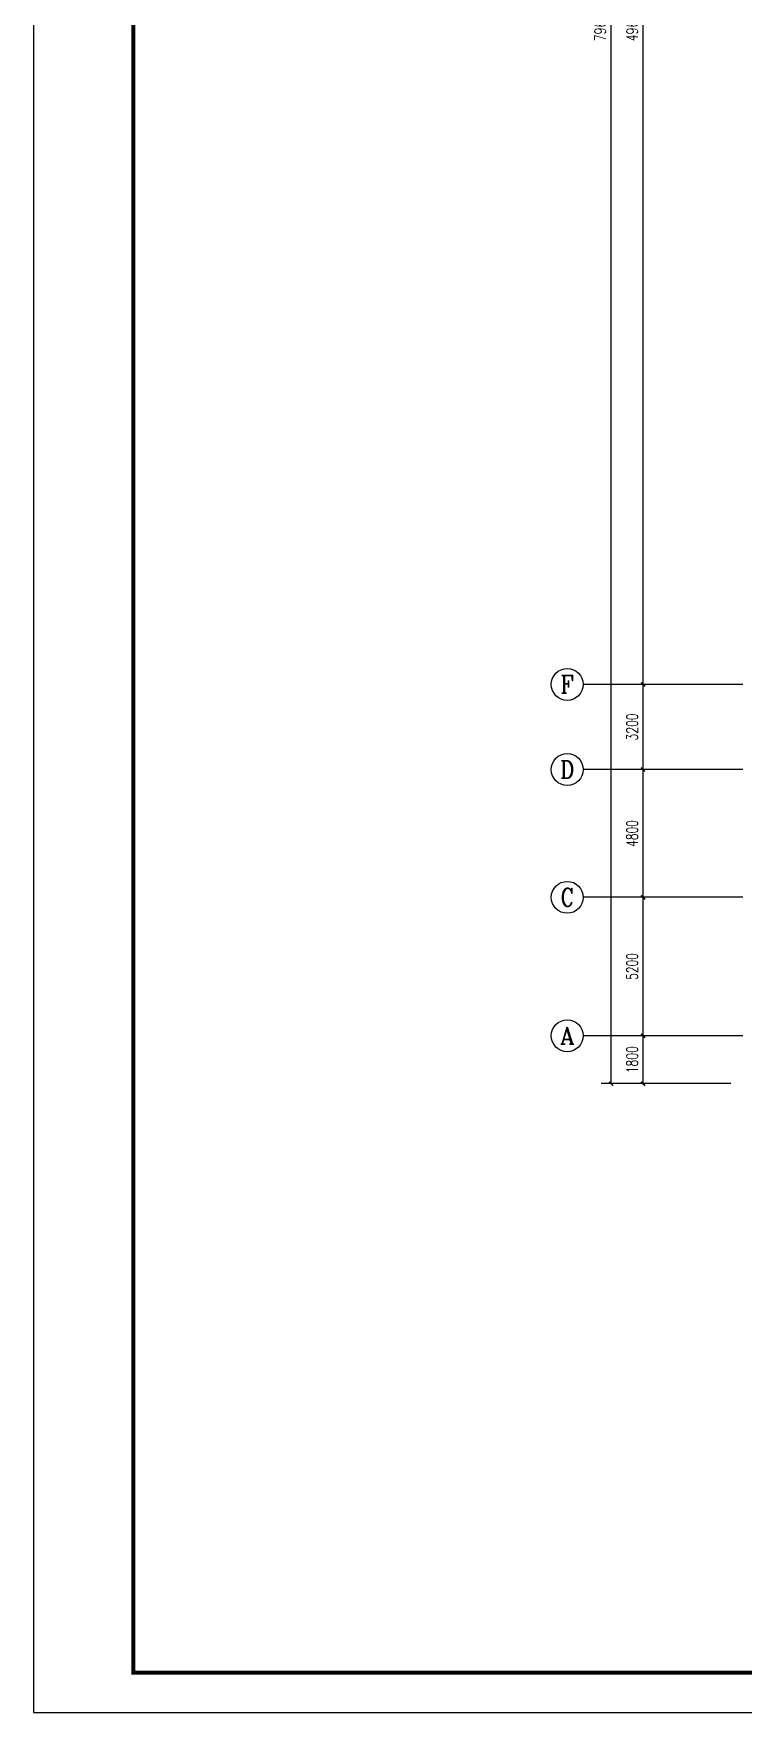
# Model space of a CAD drawing. Extents: x 1725663 to 4653551, y -550461 to 248782.
# Drawn here: x 2031892 to 2058572, y -410778 to -347703 of the extents above; entities that cross this region are included whole.
import ezdxf
from ezdxf.enums import TextEntityAlignment as Align

# ---------------------------------------------------------------- set-up
doc = ezdxf.new("R2010")
doc.units = 0
doc.header["$LTSCALE"] = 1000
for name, color, linetype in [('0-底图', 7, 'Continuous'), ('AXIS', 3, 'Continuous'), ('AXIS_TEXT', 7, 'Continuous'), ('BTTK', 7, 'Continuous'), ('PUB_TITLE', 4, 'Continuous')]:
    doc.layers.add(name, color=color, linetype=linetype)
doc.styles.add('_TCH_AXIS', font='COMPLEX', dxfattribs={"bigfont": 'GBCBIG'})
doc.styles.add('A_DIM_T3', font='SIMPLEX', dxfattribs={"width": 0.7, "bigfont": 'HZ'})
doc.styles.add('COMPLEX', font='COMPLEX')
doc.styles.add('HZ(TK)', font='geniso.shx', dxfattribs={"width": 0.9, "bigfont": 'hztxt.shx'})
doc.dimstyles.new('_TCH_ARCH&&150', dxfattribs={"dimtxt": 420, "dimasz": 150, "dimexe": 375, "dimexo": 450, "dimgap": 202.5, "dimtad": 1, "dimdec": 0, "dimzin": 0, "dimdsep": 46, "dimtxsty": 'A_DIM_T3', "dimblk": 'ARCHTICK', "dimcen": 0.09, "dimclrt": 7, "dimazin": 2, "dimtfac": 1, "dimtdec": 0, "dimtix": 1, "dimtmove": 2, "dimatfit": 3, "dimfxl": 150, "dimtolj": 1, "dimtzin": 0, "dimarcsym": 0})

# ---------------------------------------------------------------- blocks, each defined once
blk = doc.blocks.new('vhtemplate_2020年新竖式图框_A0')
at = {"layer": 'PUB_TITLE', "color": 7}
blk.add_lwpolyline([(0, 0), (1189, 0), (1189, 841), (0, 841)], close=True, dxfattribs=at)
at = {"layer": 'PUB_TITLE', "const_width": 1}
blk.add_lwpolyline([(25, 10), (1179, 10), (1179, 831), (25, 831)], close=True, dxfattribs=at)
at = {"layer": 'BTTK', "color": 4, "style": 'HZ(TK)', "width": 0.9}
for tag, p in [('合作单位', (1144, 743.5)), ('建设单位', (1144, 209.5)), ('工程名称', (1144, 176.5)), ('子项名称', (1154, 160)), ('图纸名称', (1144, 141))]:
    blk.add_attdef(tag, text='', height=3.5, dxfattribs=at).set_placement(p, align=Align.MIDDLE_CENTER)
for tag, p in [('注册证书号', (1156.5, 309.01)), ('注册印章号', (1156.5, 301.01)), ('设计号', (1154, 193)), ('图别', (1137.75, 34)), ('图号', (1170.25, 34)), ('版本号', (1137.75, 26)), ('日期', (1170.25, 26))]:
    blk.add_attdef(tag, text='', height=3.5, dxfattribs=at).set_placement(p, align=Align.MIDDLE)
blk = doc.blocks.new('_ArchTick')
at = {"color": 0, "linetype": 'ByBlock', "const_width": 0.4}
blk.add_lwpolyline([(-0.5, -0.5), (0.5, 0.5)], dxfattribs=at)
blk = doc.blocks.new('*D745')
at = {"layer": 'AXIS', "color": 0, "lineweight": -2, "transparency": 16777216}
for p, q in [((1494857, -226421), (1489982, -226421)), ((1490357, -306021), (1490357, -226421)), ((1494857, -306021), (1489982, -306021))]:
    blk.add_line(p, q, dxfattribs=at)
at = {"layer": 'Defpoints', "color": 0, "transparency": 16777216}
for p in [(1490357, -226421), (1495307, -226421), (1495307, -306021)]:
    blk.add_point(p, dxfattribs=at)
at = {"layer": 'AXIS', "color": 0, "lineweight": -2, "transparency": 16777216, "xscale": 150, "yscale": 150, "zscale": 150}
for p, rotation in [((1490357, -226421), 90), ((1490357, -306021), 270)]:
    blk.add_blockref('_ArchTick', p, dxfattribs=dict(at, rotation=rotation))
at = {"layer": 'AXIS', "color": 7, "transparency": 16777216, "insert": (1489944, -266221), "char_height": 420, "attachment_point": 5, "rotation": 90, "style": 'A_DIM_T3'}
blk.add_mtext('\\A1;79600', dxfattribs=at)
blk = doc.blocks.new('*D746')
at = {"layer": 'AXIS', "color": 0, "lineweight": -2, "transparency": 16777216}
for p, q in [((1494857, -304221), (1491182, -304221)), ((1491557, -306021), (1491557, -304221)), ((1494857, -306021), (1491182, -306021))]:
    blk.add_line(p, q, dxfattribs=at)
at = {"layer": 'Defpoints', "color": 0, "transparency": 16777216}
for p in [(1491557, -304221), (1495307, -304221), (1495307, -306021)]:
    blk.add_point(p, dxfattribs=at)
at = {"layer": 'AXIS', "color": 0, "lineweight": -2, "transparency": 16777216, "xscale": 150, "yscale": 150, "zscale": 150}
for p, rotation in [((1491557, -304221), 90), ((1491557, -306021), 270)]:
    blk.add_blockref('_ArchTick', p, dxfattribs=dict(at, rotation=rotation))
at = {"layer": 'AXIS', "color": 7, "transparency": 16777216, "insert": (1491144, -305121), "char_height": 420, "attachment_point": 5, "rotation": 90, "style": 'A_DIM_T3'}
blk.add_mtext('\\A1;1800', dxfattribs=at)
blk = doc.blocks.new('*D747')
at = {"layer": 'AXIS', "color": 0, "lineweight": -2, "transparency": 16777216}
for p, q in [((1494857, -299021), (1491182, -299021)), ((1491557, -304221), (1491557, -299021)), ((1494857, -304221), (1491182, -304221))]:
    blk.add_line(p, q, dxfattribs=at)
at = {"layer": 'Defpoints', "color": 0, "transparency": 16777216}
for p in [(1491557, -299021), (1495307, -299021), (1495307, -304221)]:
    blk.add_point(p, dxfattribs=at)
at = {"layer": 'AXIS', "color": 0, "lineweight": -2, "transparency": 16777216, "xscale": 150, "yscale": 150, "zscale": 150}
for p, rotation in [((1491557, -299021), 90), ((1491557, -304221), 270)]:
    blk.add_blockref('_ArchTick', p, dxfattribs=dict(at, rotation=rotation))
at = {"layer": 'AXIS', "color": 7, "transparency": 16777216, "insert": (1491144, -301621), "char_height": 420, "attachment_point": 5, "rotation": 90, "style": 'A_DIM_T3'}
blk.add_mtext('\\A1;5200', dxfattribs=at)
blk = doc.blocks.new('*D748')
at = {"layer": 'AXIS', "color": 0, "lineweight": -2, "transparency": 16777216}
for p, q in [((1494857, -294221), (1491182, -294221)), ((1491557, -299021), (1491557, -294221)), ((1494857, -299021), (1491182, -299021))]:
    blk.add_line(p, q, dxfattribs=at)
at = {"layer": 'Defpoints', "color": 0, "transparency": 16777216}
for p in [(1491557, -294221), (1495307, -294221), (1495307, -299021)]:
    blk.add_point(p, dxfattribs=at)
at = {"layer": 'AXIS', "color": 0, "lineweight": -2, "transparency": 16777216, "xscale": 150, "yscale": 150, "zscale": 150}
for p, rotation in [((1491557, -294221), 90), ((1491557, -299021), 270)]:
    blk.add_blockref('_ArchTick', p, dxfattribs=dict(at, rotation=rotation))
at = {"layer": 'AXIS', "color": 7, "transparency": 16777216, "insert": (1491144, -296621), "char_height": 420, "attachment_point": 5, "rotation": 90, "style": 'A_DIM_T3'}
blk.add_mtext('\\A1;4800', dxfattribs=at)
blk = doc.blocks.new('*D749')
at = {"layer": 'AXIS', "color": 0, "lineweight": -2, "transparency": 16777216}
for p, q in [((1494857, -291021), (1491182, -291021)), ((1491557, -294221), (1491557, -291021)), ((1494857, -294221), (1491182, -294221))]:
    blk.add_line(p, q, dxfattribs=at)
at = {"layer": 'Defpoints', "color": 0, "transparency": 16777216}
for p in [(1491557, -291021), (1495307, -291021), (1495307, -294221)]:
    blk.add_point(p, dxfattribs=at)
at = {"layer": 'AXIS', "color": 0, "lineweight": -2, "transparency": 16777216, "xscale": 150, "yscale": 150, "zscale": 150}
for p, rotation in [((1491557, -291021), 90), ((1491557, -294221), 270)]:
    blk.add_blockref('_ArchTick', p, dxfattribs=dict(at, rotation=rotation))
at = {"layer": 'AXIS', "color": 7, "transparency": 16777216, "insert": (1491144, -292621), "char_height": 420, "attachment_point": 5, "rotation": 90, "style": 'A_DIM_T3'}
blk.add_mtext('\\A1;3200', dxfattribs=at)
blk = doc.blocks.new('*D750')
at = {"layer": 'AXIS', "color": 0, "lineweight": -2, "transparency": 16777216}
for p, q in [((1494857, -241421), (1491182, -241421)), ((1491557, -291021), (1491557, -241421)), ((1494857, -291021), (1491182, -291021))]:
    blk.add_line(p, q, dxfattribs=at)
at = {"layer": 'Defpoints', "color": 0, "transparency": 16777216}
for p in [(1491557, -241421), (1495307, -241421), (1495307, -291021)]:
    blk.add_point(p, dxfattribs=at)
at = {"layer": 'AXIS', "color": 0, "lineweight": -2, "transparency": 16777216, "xscale": 150, "yscale": 150, "zscale": 150}
for p, rotation in [((1491557, -241421), 90), ((1491557, -291021), 270)]:
    blk.add_blockref('_ArchTick', p, dxfattribs=dict(at, rotation=rotation))
at = {"layer": 'AXIS', "color": 7, "transparency": 16777216, "insert": (1491144, -266221), "char_height": 420, "attachment_point": 5, "rotation": 90, "style": 'A_DIM_T3'}
blk.add_mtext('\\A1;49600', dxfattribs=at)
blk = doc.blocks.new('_AXISO')
blk.add_circle((0, 0), 0.5)
at = {"layer": 'AXIS_TEXT', "style": 'COMPLEX', "width": 1.041667}
blk.add_attdef('A', text='', height=0.56, dxfattribs=at).set_placement((-0.25, -0.28), (0.25, -0.28), align=Align.FIT)
blk = doc.blocks.new('ugjhk')
at = {"layer": 'AXIS'}
for p, q in [((1495307, -291020.8), (1489307, -291020.8)), ((1495307, -294220.8), (1489307, -294220.8)), ((1495307, -299020.8), (1489307, -299020.8)), ((1495307, -304220.8), (1489307, -304220.8))]:
    blk.add_line(p, q, dxfattribs=at)
ref = blk.add_blockref('_AXISO', (1488707, -291020.8), dxfattribs=dict(at, xscale=1200, yscale=1200, zscale=1200))
ref.add_attrib('A', 'F', dxfattribs={"layer": 'AXIS_TEXT', "height": 668.2, "style": '_TCH_AXIS'}).set_placement((1488452.5, -291354.9), (1488961.5, -291354.9), align=Align.FIT)
ref = blk.add_blockref('_AXISO', (1488707, -294220.8), dxfattribs=dict(at, xscale=1200, yscale=1200, zscale=1200))
ref.add_attrib('A', 'D', dxfattribs={"layer": 'AXIS_TEXT', "height": 652.9, "style": '_TCH_AXIS'}).set_placement((1488442.7, -294547.2), (1488971.3, -294547.2), align=Align.FIT)
ref = blk.add_blockref('_AXISO', (1488707, -299020.8), dxfattribs=dict(at, xscale=1200, yscale=1200, zscale=1200))
ref.add_attrib('A', 'C', dxfattribs={"layer": 'AXIS_TEXT', "height": 683.5, "style": '_TCH_AXIS'}).set_placement((1488462.9, -299362.6), (1488951.1, -299362.6), align=Align.FIT)
ref = blk.add_blockref('_AXISO', (1488707, -304220.8), dxfattribs=dict(at, xscale=1200, yscale=1200, zscale=1200))
ref.add_attrib('A', 'A', dxfattribs={"layer": 'AXIS_TEXT', "height": 637.8, "style": '_TCH_AXIS'}).set_placement((1488433.7, -304539.7), (1488980.3, -304539.7), align=Align.FIT)
for p1, p2, distance, picture, middle in [((1495307, -306020.8), (1495307, -226420.8), 4950, '*D745', (1489944.5, -266220.8)), ((1495307, -291020.8), (1495307, -241420.8), 3750, '*D750', (1491144.5, -266220.8)), ((1495307, -294220.8), (1495307, -291020.8), 3750, '*D749', (1491144.5, -292620.8)), ((1495307, -299020.8), (1495307, -294220.8), 3750, '*D748', (1491144.5, -296620.8)), ((1495307, -304220.8), (1495307, -299020.8), 3750, '*D747', (1491144.5, -301620.8)), ((1495307, -306020.8), (1495307, -304220.8), 3750, '*D746', (1491144.5, -305120.8))]:
    dim = blk.add_aligned_dim(p1=p1, p2=p2, distance=distance, dimstyle='_TCH_ARCH&&150', dxfattribs=at)
    dim.commit()
    dim.dimension.update_dxf_attribs({"geometry": picture, "text_midpoint": middle})

msp = doc.modelspace()

# ---------------------------------------------------------------- block references
at = {"layer": '0-底图', "xscale": 150, "yscale": 150, "zscale": 150}
msp.add_blockref('vhtemplate_2020年新竖式图框_A0', (2031892, -410778), dxfattribs=at)
at = {"layer": '0-底图'}
msp.add_blockref('ugjhk', (563243, -81133), dxfattribs=at)

doc.saveas('drawing.dxf')
